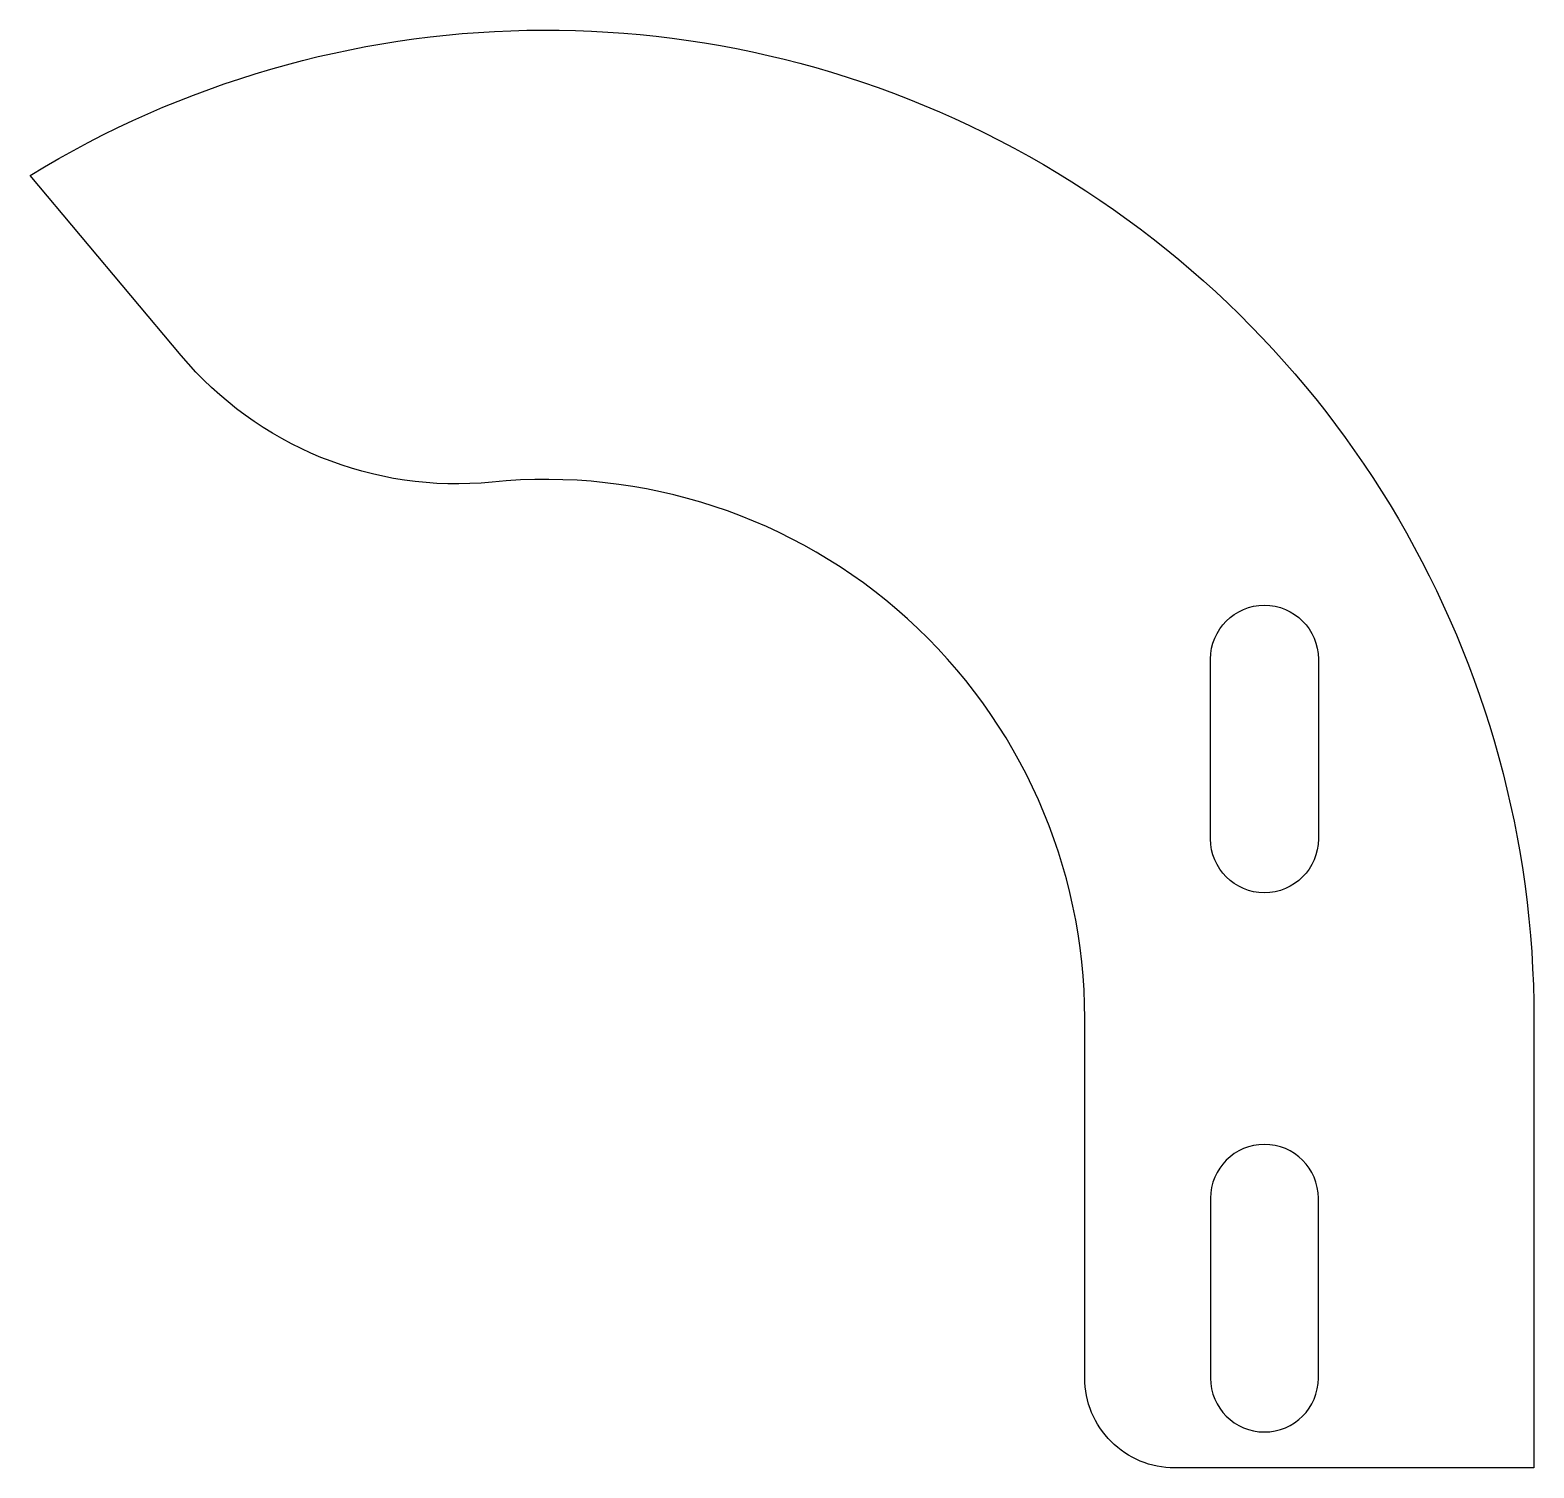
# Model space of a CAD drawing. Extents: x -28.7 to 55, y -25 to 55.
import ezdxf

# ---------------------------------------------------------------- set-up
doc = ezdxf.new("R2010")
doc.units = 0

msp = doc.modelspace()

# ---------------------------------------------------------------- linework, layer by layer
at = {"layer": '1'}
for points in [[(55, 0), (55, -25), (35, -25, -0.414214), (30, -20), (30, 0, 0.443741), (-2.988, 29.851, -0.248009), (-20.3, 36.896), (-28.707, 46.914, -0.585889)], [(43, 20), (43, 10, -1), (37, 10), (37, 20, -1)], [(43, -10, 1), (37, -10), (37, -20, 1), (43, -20)]]:
    msp.add_lwpolyline(points, format="xyb", close=True, dxfattribs=at)

doc.saveas('drawing.dxf')
